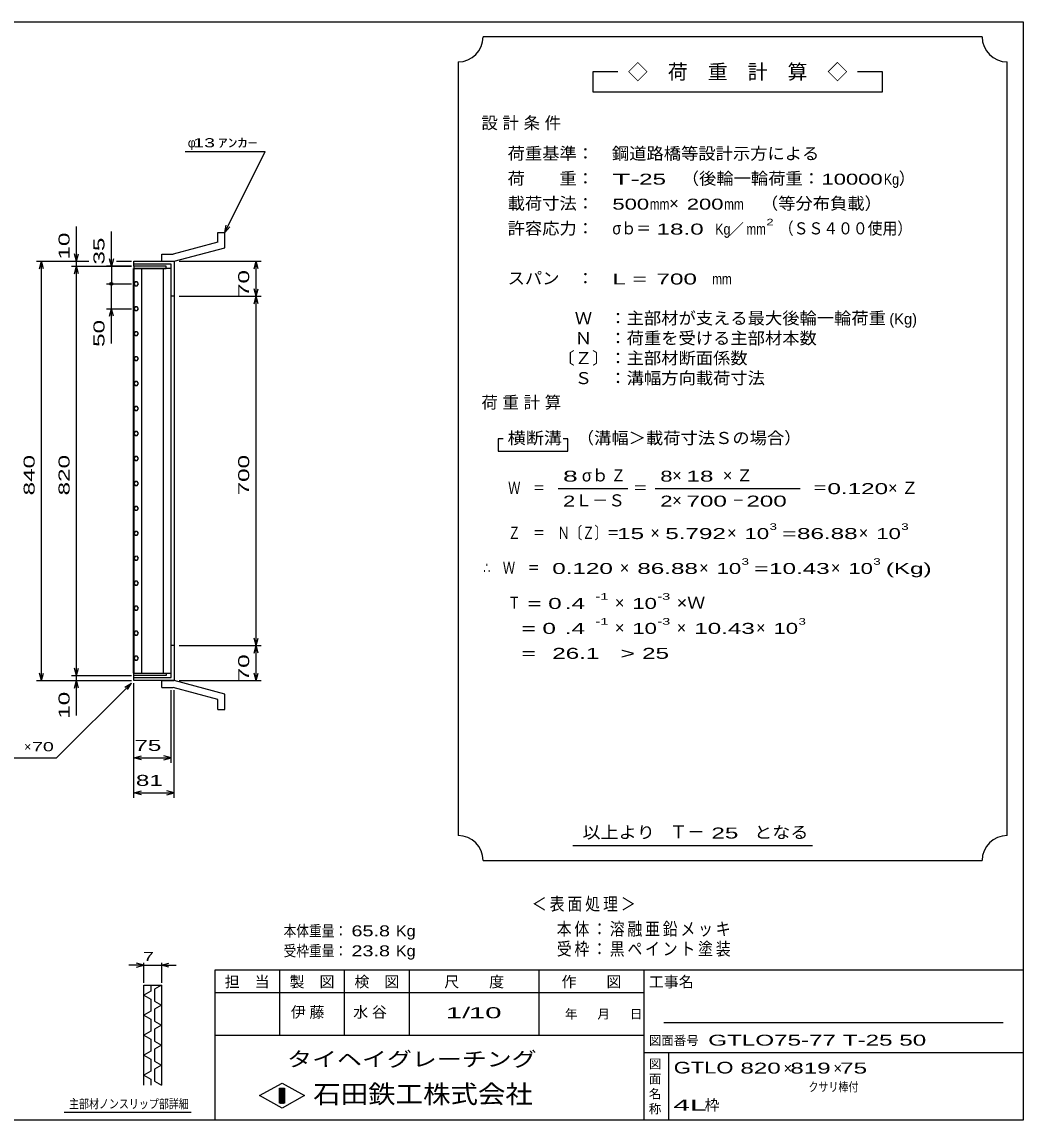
# Model space of a CAD drawing. Units: millimetres, scale not verified. Extents: x -1820 to 1731, y -1282 to 1054.
# Drawn here: x -275 to 1731, y -1146 to 1054 of the extents above; entities that cross this region are included whole.
import ezdxf
from ezdxf.enums import TextEntityAlignment as Align

# ---------------------------------------------------------------- set-up
doc = ezdxf.new("R2010")
doc.units = ezdxf.units.MM
doc.header["$LTSCALE"] = 10
for name, color, linetype, lineweight in [('0_2', 150, 'Continuous', 25), ('16', 3, 'Continuous', 25), ('19', 6, 'Continuous', 25), ('22', 4, 'Continuous', 25), ('24', 2, 'Continuous', 25), ('32', 4, 'Continuous', 25)]:
    doc.layers.add(name, color=color, linetype=linetype, lineweight=lineweight)
doc.styles.add('ベクトル', font='')
doc.styles.get('ベクトル').set_extended_font_data('ベクトル')

msp = doc.modelspace()

# ---------------------------------------------------------------- linework, layer by layer
at = {"layer": '0_2'}
for p, q in [((-1729, 1053.5), (1731, 1053.5)), ((1731, 1053.5), (1731, -1146.5)), ((1731, -846.5), (111, -846.5)), ((111, -846.5), (111, -1146.5)), ((241, -846.5), (241, -976.5)), ((371, -976.5), (371, -846.5)), ((501, -846.5), (501, -976.5)), ((761, -976.5), (761, -846.5)), ((971, -846.5), (971, -1146.5)), ((971, -891.5), (111, -891.5)), ((1691, -951.5), (1011, -951.5)), ((111, -976.5), (971, -976.5)), ((971, -1011.5), (1731, -1011.5)), ((1021, -1146.5), (1021, -1011.5)), ((201, -1097.5), (246, -1072.5)), ((246, -1072.5), (291, -1097.5)), ((246, -1122.5), (201, -1097.5)), ((241, -1082.5), (251, -1082.5)), ((241, -1112.5), (241, -1082.5)), ((241, -1082.5), (243, -1082.5)), ((243, -1082.5), (243, -1112.5)), ((245, -1112.5), (245, -1082.5)), ((245, -1082.5), (247, -1082.5)), ((291, -1097.5), (246, -1122.5)), ((247, -1082.5), (247, -1112.5)), ((249, -1112.5), (249, -1082.5)), ((249, -1082.5), (251, -1082.5)), ((251, -1082.5), (251, -1112.5)), ((251, -1082.5), (251, -1112.5)), ((251, -1112.5), (241, -1112.5)), ((243, -1112.5), (245, -1112.5)), ((247, -1112.5), (249, -1112.5)), ((1731, -1146.5), (-1729, -1146.5))]:
    msp.add_line(p, q, dxfattribs=at)
at = {"layer": '16'}
for p, q in [((-51.7, -251.5), (-51.7, 559.5)), ((-51.7, 559.5), (-51, 559.5)), ((14, 564), (-51, 564)), ((-51, 564), (-51, 559.5)), ((-51, 559.5), (14, 559.5)), ((-51, 559.5), (-51, -251.5)), ((24, 559.5), (-51, 559.5)), ((-35.5, 559.5), (-35.5, -251.5)), ((8.5, -251.5), (8.5, 559.5)), ((14, 559.5), (14, 564)), ((24, -251.5), (24, 559.5)), ((-48.78, 532.88), (-51, 528.96)), ((-51, 528.96), (-48.72, 525.09)), ((-44.28, 532.91), (-48.78, 532.88)), ((-42, 529), (-44.28, 532.91)), ((-44.22, 525.12), (-42, 529.04)), ((-48.72, 525.09), (-44.22, 525.12)), ((-48.78, 482.88), (-51, 478.96)), ((-51, 478.96), (-48.72, 475.09)), ((-44.28, 482.91), (-48.78, 482.88)), ((-48.72, 475.09), (-44.22, 475.12)), ((-42, 479), (-44.28, 482.91)), ((-44.22, 475.12), (-42, 479.04)), ((-48.78, 432.88), (-51, 428.96)), ((-51, 428.96), (-48.72, 425.09)), ((-44.28, 432.91), (-48.78, 432.88)), ((-48.72, 425.09), (-44.22, 425.12)), ((-42, 429), (-44.28, 432.91)), ((-44.22, 425.12), (-42, 429.04)), ((-48.78, 382.88), (-51, 378.96)), ((-51, 378.96), (-48.72, 375.09)), ((-44.28, 382.91), (-48.78, 382.88)), ((-48.72, 375.09), (-44.22, 375.12)), ((-42, 379), (-44.28, 382.91)), ((-44.22, 375.12), (-42, 379.04)), ((-48.78, 332.88), (-51, 328.96)), ((-44.28, 332.91), (-48.78, 332.88)), ((-42, 329), (-44.28, 332.91)), ((-51, 328.96), (-48.72, 325.09)), ((-48.72, 325.09), (-44.22, 325.12)), ((-44.22, 325.12), (-42, 329.04)), ((-48.78, 282.88), (-51, 278.96)), ((-51, 278.96), (-48.72, 275.09)), ((-44.28, 282.91), (-48.78, 282.88)), ((-48.72, 275.09), (-44.22, 275.12)), ((-42, 279), (-44.28, 282.91)), ((-44.22, 275.12), (-42, 279.04)), ((-48.78, 232.88), (-51, 228.96)), ((-51, 228.96), (-48.72, 225.09)), ((-44.28, 232.91), (-48.78, 232.88)), ((-48.72, 225.09), (-44.22, 225.12)), ((-42, 229), (-44.28, 232.91)), ((-44.22, 225.12), (-42, 229.04)), ((-48.78, 182.88), (-51, 178.96)), ((-51, 178.96), (-48.72, 175.09)), ((-44.28, 182.91), (-48.78, 182.88)), ((-42, 179), (-44.28, 182.91)), ((-44.22, 175.12), (-42, 179.04)), ((-48.72, 175.09), (-44.22, 175.12)), ((-48.78, 132.88), (-51, 128.96)), ((-44.28, 132.91), (-48.78, 132.88)), ((-42, 129), (-44.28, 132.91)), ((-51, 128.96), (-48.72, 125.09)), ((-48.72, 125.09), (-44.22, 125.12)), ((-44.22, 125.12), (-42, 129.04)), ((-48.78, 82.88), (-51, 78.96)), ((-51, 78.96), (-48.72, 75.09)), ((-44.28, 82.91), (-48.78, 82.88)), ((-48.72, 75.09), (-44.22, 75.12)), ((-42, 79), (-44.28, 82.91)), ((-44.22, 75.12), (-42, 79.04)), ((-48.78, 32.88), (-51, 28.96)), ((-51, 28.96), (-48.72, 25.09)), ((-44.28, 32.91), (-48.78, 32.88)), ((-48.72, 25.09), (-44.22, 25.12)), ((-42, 29), (-44.28, 32.91)), ((-44.22, 25.12), (-42, 29.04)), ((-48.78, -17.12), (-51, -21.04)), ((-51, -21.04), (-48.72, -24.91)), ((-44.28, -17.09), (-48.78, -17.12)), ((-42, -21), (-44.28, -17.09)), ((-44.22, -24.88), (-42, -20.96)), ((-48.72, -24.91), (-44.22, -24.88)), ((-48.78, -67.12), (-51, -71.04)), ((-51, -71.04), (-48.72, -74.91)), ((-44.28, -67.09), (-48.78, -67.12)), ((-48.72, -74.91), (-44.22, -74.88)), ((-42, -71), (-44.28, -67.09)), ((-44.22, -74.88), (-42, -70.96)), ((-48.78, -117.12), (-51, -121.04)), ((-51, -121.04), (-48.72, -124.91)), ((-44.28, -117.09), (-48.78, -117.12)), ((-48.72, -124.91), (-44.22, -124.88)), ((-42, -121), (-44.28, -117.09)), ((-44.22, -124.88), (-42, -120.96)), ((-48.78, -167.12), (-51, -171.04)), ((-51, -171.04), (-48.72, -174.91)), ((-44.28, -167.09), (-48.78, -167.12)), ((-48.72, -174.91), (-44.22, -174.88)), ((-42, -171), (-44.28, -167.09)), ((-44.22, -174.88), (-42, -170.96)), ((-48.78, -217.12), (-51, -221.04)), ((-44.28, -217.09), (-48.78, -217.12)), ((-42, -221), (-44.28, -217.09)), ((-51, -221.04), (-48.72, -224.91)), ((-48.72, -224.91), (-44.22, -224.88)), ((-44.22, -224.88), (-42, -220.96)), ((-51, -251.5), (-51.7, -251.5)), ((-51, -251.5), (14, -251.5)), ((-51, -256), (-51, -251.5)), ((-51, -251.5), (24, -251.5)), ((14, -256), (-51, -256)), ((14, -251.5), (14, -256))]:
    msp.add_line(p, q, dxfattribs=at)
at = {"layer": '19'}
for p, q in [((117, 632), (131, 632)), ((117, 612), (117, 632)), ((131, 601), (131, 632)), ((117, 612), (28, 588)), ((30, 574), (131, 601)), ((-51, 564), (-51, 574)), ((-51, 574), (29, 574)), ((5, 588), (28, 588)), ((5, 574), (5, 588)), ((5, 574), (30, 574)), ((29, 574), (30, 573)), ((30, 573), (30, -265)), ((24, 568), (-51, 568)), ((24, -260), (24, 568)), ((30, 504), (24, 504)), ((30, -196), (24, -196)), ((-51, -266), (-51, -256)), ((-51, -260), (24, -260)), ((29, -266), (-51, -266)), ((5, -266), (30, -266)), ((5, -280), (5, -266)), ((5, -280), (28, -280)), ((117, -304), (28, -280)), ((30, -265), (29, -266)), ((131, -293), (30, -266)), ((117, -324), (117, -304)), ((131, -324), (131, -293)), ((117, -324), (131, -324))]:
    msp.add_line(p, q, dxfattribs=at)
at = {"layer": '22'}
for p, q in [((52, 794), (212, 794)), ((131, 632), (212, 794)), ((-166, 574), (-166, 644)), ((131, 632), (134, 646.6)), ((131, 632), (141, 643)), ((-96, 564), (-96, 634)), ((-246, 574), (-141, 574)), ((-240, 559), (-236, 574)), ((-232, 559), (-236, 574)), ((-236, -266), (-236, 574)), ((-176, 574), (-141, 574)), ((-166, 574), (-170, 589)), ((-166, 574), (-162, 589)), ((-166, 564), (-166, 574)), ((-96, 564), (-100, 579)), ((-92, 579), (-96, 564)), ((-86, 574), (-56, 574)), ((-86, 574), (-56, 574)), ((40, 574), (204, 574)), ((190, 559), (194, 574)), ((198, 559), (194, 574)), ((194, 504), (194, 574)), ((-176, 564), (-56, 564)), ((-170, 549), (-166, 564)), ((-162, 549), (-166, 564)), ((-166, -256), (-166, 564)), ((-56, 564), (-106, 564)), ((-96, 564), (-96, 529)), ((-106, 529), (-56, 529)), ((-96, 479), (-96, 529)), ((194, 504), (190, 519)), ((194, 504), (198, 519)), ((40, 504), (204, 504)), ((190, 489), (194, 504)), ((198, 489), (194, 504)), ((194, -196), (194, 504)), ((-106, 479), (-56, 479)), ((-100, 464), (-96, 479)), ((-92, 464), (-96, 479)), ((-96, 409), (-96, 479)), ((40, -196), (204, -196)), ((194, -196), (190, -181)), ((190, -211), (194, -196)), ((194, -196), (198, -181)), ((198, -211), (194, -196)), ((194, -266), (194, -196)), ((-166, -256), (-170, -241)), ((-166, -256), (-162, -241)), ((-236, -266), (-240, -251)), ((-236, -266), (-232, -251)), ((-176, -256), (-56, -256)), ((-166, -266), (-166, -256)), ((194, -266), (190, -251)), ((194, -266), (198, -251)), ((-246, -266), (-56, -266)), ((-206, -421), (-56, -271)), ((-176, -266), (-56, -266)), ((-170, -281), (-166, -266)), ((-162, -281), (-166, -266)), ((-166, -336), (-166, -266)), ((-69, -279), (-56, -271)), ((-64, -284), (-56, -271)), ((-51, -431), (-51, -271)), ((-51, -501), (-51, -271)), ((24, -431), (24, -285)), ((30, -501), (30, -285)), ((40, -266), (204, -266)), ((-51, -421), (-36, -417)), ((24, -421), (9, -417)), ((-406, -421), (-206, -421)), ((-36, -425), (-51, -421)), ((-51, -421), (24, -421)), ((9, -425), (24, -421)), ((-51, -491), (-36, -487)), ((-36, -495), (-51, -491)), ((-51, -491), (30, -491)), ((30, -491), (15, -487)), ((15, -495), (30, -491))]:
    msp.add_line(p, q, dxfattribs=at)
msp.add_circle((-96, 529), 3, dxfattribs=at)
at = {"layer": '24', "color": 4}
for p, q in [((1649, 1023.5), (649, 1023.5)), ((599, 973.5), (599, -576.5)), ((1699, -576.5), (1699, 973.5)), ((919, 953.5), (869, 953.5)), ((869, 953.5), (869, 913.5)), ((1449, 953.5), (1399, 953.5)), ((1449, 913.5), (1449, 953.5)), ((869, 913.5), (1449, 913.5)), ((689, 218.5), (679, 218.5)), ((679, 218.5), (679, 193.5)), ((819, 218.5), (809, 218.5)), ((819, 193.5), (819, 218.5)), ((679, 193.5), (819, 193.5)), ((799, 118.5), (939, 118.5)), ((994, 118.5), (1284, 118.5)), ((829, -596.5), (1309, -596.5)), ((649, -626.5), (1649, -626.5))]:
    msp.add_line(p, q, dxfattribs=at)
for centre, start, end in [((599, 1023.5), 270, 0), ((1699, 1023.5), 180, 270), ((599, -626.5), 0, 90), ((1699, -626.5), 90, 180)]:
    msp.add_arc(centre, 50, start, end, dxfattribs=at)
at = {"layer": '32'}
for p, q in [((-31, -836.5), (-46, -832.5)), ((-31, -871.5), (-31, -831.5)), ((4, -831.5), (4, -871.5)), ((4, -836.5), (19, -832.5)), ((-31, -836.5), (-61, -836.5)), ((-46, -840.5), (-31, -836.5)), ((-31, -836.5), (4, -836.5)), ((19, -840.5), (4, -836.5)), ((4, -836.5), (34, -836.5)), ((-31, -876.5), (4, -876.5)), ((-31, -1076.5), (-31, -876.5)), ((-17, -876.5), (-17, -888.5)), ((4, -876.5), (-10, -884.5)), ((4, -876.5), (4, -1076.5)), ((-17, -888.5), (-31, -896.5)), ((-31, -896.5), (-17, -904.5)), ((-10, -884.5), (-10, -908.5)), ((-17, -904.5), (-17, -928.5)), ((-10, -908.5), (4, -916.5)), ((4, -916.5), (-10, -924.5)), ((-17, -928.5), (-31, -936.5)), ((-31, -936.5), (-17, -944.5)), ((-17, -944.5), (-17, -968.5)), ((-10, -924.5), (-10, -948.5)), ((-10, -948.5), (4, -956.5)), ((4, -956.5), (-10, -964.5)), ((-10, -964.5), (-10, -988.5)), ((-17, -968.5), (-31, -976.5)), ((-31, -976.5), (-17, -984.5)), ((-17, -984.5), (-17, -1008.5)), ((-10, -988.5), (4, -996.5)), ((-17, -1008.5), (-31, -1016.5)), ((4, -996.5), (-10, -1004.5)), ((-10, -1004.5), (-10, -1028.5)), ((-31, -1016.5), (-17, -1024.5)), ((-17, -1024.5), (-17, -1048.5)), ((-10, -1028.5), (4, -1036.5)), ((-17, -1048.5), (-31, -1056.5)), ((4, -1036.5), (-10, -1044.5)), ((-10, -1044.5), (-10, -1068.5)), ((-31, -1056.5), (-17, -1064.5)), ((-17, -1064.5), (-17, -1076.5)), ((-10, -1068.5), (4, -1076.5)), ((64, -1131.5), (-191, -1131.5))]:
    msp.add_line(p, q, dxfattribs=at)

# ---------------------------------------------------------------- texts
at = {"layer": '0_2', "style": 'ベクトル'}
for s, height, p in [('担\u3000当', 21.99, (131, -869.5)), ('製\u3000図', 21.99, (261, -869.5)), ('検\u3000図', 21.99, (391, -869.5)), ('尺\u3000\u3000度', 21.99, (571, -869.5)), ('作\u3000\u3000図', 21.99, (806, -869.5)), ('工事名', 21.99, (981, -869.5)), ('年', 18.33, (813, -934)), ('月', 18.33, (878, -934)), ('日', 18.33, (943, -934)), ('図面番号', 18.33, (981, -987)), ('図', 18.33, (981, -1034)), ('面', 18.33, (981, -1064)), ('名', 18.33, (981, -1094)), ('称', 18.33, (981, -1124))]:
    msp.add_text(s, height=height, dxfattribs=at).set_placement(p, align=Align.MIDDLE_LEFT)
at = {"layer": '0_2', "color": 222, "style": 'ベクトル'}
for s, height, width, p in [('タイヘイグレーチング', 29.33, 1.25, (256, -1024.5)), ('石田鉄工株式会社', 36.66, 1.1, (308.5, -1094.5))]:
    msp.add_text(s, height=height, dxfattribs=dict(at, width=width)).set_placement(p, align=Align.MIDDLE_LEFT)
at = {"layer": '22', "color": 2, "style": 'ベクトル'}
for s, height, p in [('φ', 18.33, (57, 811.5)), ('×', 18.33, (-271, -398.5)), ('×', 21.99, (1251, -1042.5)), ('×', 21.99, (1351, -1042.5)), ('枠', 21.99, (1093, -1116.5))]:
    msp.add_text(s, height=height, dxfattribs=at).set_placement(p, align=Align.MIDDLE_LEFT)
for s, height, width, p in [(' 13 ', 18.33, 1.6, (57, 811.5)), ('ｱﾝｶｰ', 18.33, 1.6, (117, 811.5)), (' 70 ', 18.33, 1.6, (-266, -398.5)), (' 75 ', 21.99, 1.65, (-63.5, -396)), (' 81 ', 21.99, 1.65, (-60.5, -466)), ('本体重量：', 21.99, 0.85, (249, -767.5)), (' 65.8', 21.99, 1.35, (374, -767.5)), ('Kg', 21.99, 1.1, (474, -767.5)), ('受枠重量：', 21.99, 0.85, (249, -807.5)), (' 23.8', 21.99, 1.35, (374, -807.5)), ('Kg', 21.99, 1.1, (474, -807.5)), ('1/', 21.99, 2, (574, -931.5)), (' 10 ', 21.99, 2, (604, -931.5)), ('GTLO75-77 T-25 50         ', 21.99, 1.65, (1100, -986.5)), ('GTLO', 23.46, 1.4, (1031, -1041.5)), (' 820 ', 21.99, 1.65, (1151, -1042.5)), (' 819 ', 21.99, 1.65, (1251, -1042.5)), (' 75 ', 21.99, 1.65, (1351, -1042.5)), ('クサリ棒付', 18.33, 0.8, (1301, -1080)), ('4L', 21.99, 2.05, (1030, -1116.5))]:
    msp.add_text(s, height=height, dxfattribs=dict(at, width=width)).set_placement(p, align=Align.MIDDLE_LEFT)
at = {"layer": '22', "color": 2, "style": 'ベクトル', "width": 1.65}
for s, p in [(' 10 ', (-191, 564)), (' 35 ', (-121, 554)), (' 70 ', (169, 489)), (' 50 ', (-121, 389)), (' 840 ', (-261, 91.5)), (' 820 ', (-191, 91.5)), (' 700 ', (169, 91.5)), (' 70 ', (169, -281)), (' 10 ', (-191, -356))]:
    msp.add_text(s, height=21.99, rotation=90, dxfattribs=at).set_placement(p, align=Align.MIDDLE_LEFT)
at = {"layer": '22', "color": 2, "attachment_point": 4, "style": 'ベクトル'}
for s, insert, char_height in [('\\T1.2;\\W0.85;＜表面処理＞', (746.5, -715), 25.66), ('\\T1.19;\\W0.85;本体：溶融亜鉛メッキ', (796.5, -765), 25.66), ('\\T1.19;\\W0.85;受枠：黒ペイント塗装', (796.5, -805), 25.66), ('\\T1.25;伊藤\u3000', (263.5, -931.5), 21.99), ('\\T1.25;水谷\u3000', (388.5, -931.5), 21.99)]:
    msp.add_mtext(s, dxfattribs=dict(at, insert=insert, char_height=char_height))
at = {"layer": '24', "style": 'ベクトル'}
for s, height, p in [('◇\u3000荷\u3000重\u3000計\u3000算\u3000◇', 29.33, (939, 953.5)), ('）', 24.19, (1482, 740)), ('×', 24.19, (1022, 690)), ('／', 21.99, (1141.5, 638.5)), ('(Kg)', 21.99, (1463, 458.5)), ('σｂ', 24.19, (847, 145)), ('×', 24.19, (1028, 145)), ('Ｌ－Ｓ', 24.19, (834, 95)), ('×', 24.19, (1028, 95)), ('×', 24.19, (984, 30)), ('×', 24.19, (1138, 30)), ('×', 24.19, (1402, 30)), ('×', 24.19, (923, -40)), ('×', 24.19, (1082, -40)), ('×', 24.19, (1346, -40)), ('×', 24.19, (913, -110)), ('×', 24.19, (913, -160)), ('×', 24.19, (1037, -160)), ('×', 24.19, (1196, -160)), ('Ｔ－', 25.66, (1023, -569))]:
    msp.add_text(s, height=height, dxfattribs=at).set_placement(p, align=Align.MIDDLE_LEFT)
for s, height, width, p in [('荷重基準：\u3000', 24.19, 1.05, (698, 790)), ('鋼道路橋等設計示方による', 24.19, 1.05, (907, 790)), ('荷\u3000\u3000重：\u3000', 24.19, 1.05, (698, 740)), ('T-', 21.99, 2, (908, 738.5)), (' 25 ', 21.99, 1.65, (948, 738.5)), ('（後輪一輪荷重：', 24.19, 1.05, (1047, 740)), ('10000', 21.99, 1.5, (1327, 738.5)), ('Kg', 21.99, 0.85, (1452, 738.5)), ('載荷寸法：\u3000', 24.19, 1.05, (698, 690)), ('\u3000（等分布負載）', 24.19, 1.05, (1171, 690)), ('500', 21.99, 1.5, (908, 688.5)), ('mm', 21.99, 0.8, (983, 688.5)), ('200', 21.99, 1.5, (1057, 688.5)), ('mm', 21.99, 0.8, (1132, 688.5)), ('許容応力：\u3000', 24.19, 1.05, (698, 640)), ('σｂ＝', 24.19, 0.9, (908, 640)), (' 18.0', 21.99, 1.65, (983, 638.5)), ('Kg', 21.99, 0.85, (1114, 638.5)), ('mm', 21.99, 0.8, (1176.5, 638.5)), ('2', 13.2, 1.5, (1216.5, 652.5)), ('（ＳＳ４００使用）', 24.19, 0.9, (1241.5, 640)), ('スパン\u3000：\u3000', 24.19, 1.05, (698, 540)), ('L =', 21.99, 1.65, (908, 538.5)), (' 700 ', 21.99, 1.65, (983, 538.5)), ('mm', 21.99, 0.8, (1108, 538.5)), ('\u3000Ｗ\u3000：主部材が支える最大後輪一輪荷重', 24.19, 1.05, (798, 460)), ('\u3000Ｎ\u3000：荷重を受ける主部材本数', 24.19, 1.05, (798, 420)), ('〔Ｚ〕：主部材断面係数', 24.19, 1.05, (798, 380)), ('\u3000Ｓ\u3000：溝幅方向載荷寸法', 24.19, 1.05, (798, 340)), ('横断溝', 24.19, 1.1, (698, 220)), ('\u3000（溝幅＞載荷寸法Ｓの場合）', 24.19, 1.05, (802, 220)), ('8', 21.99, 1.8, (809, 143.5)), ('Ｚ', 24.19, 0.9, (905, 145)), ('8', 21.99, 1.5, (1004, 143.5)), (' 18 ', 21.99, 1.65, (1043, 143.5)), ('Ｗ\u3000＝', 24.19, 0.75, (699, 120)), ('＝', 24.19, 0.9, (949, 120)), ('＝', 24.19, 0.9, (1309, 120)), ('0.120', 21.99, 1.65, (1339, 118.5)), ('2', 21.99, 1.5, (809, 93.5)), ('2', 21.99, 1.5, (1004, 93.5)), (' 700 ', 21.99, 1.65, (1043, 93.5)), ('－', 24.19, 0.75, (1148, 95)), (' 200 ', 21.99, 1.65, (1163, 93.5)), ('Ｚ\u3000＝\u3000Ｎ〔Ｚ〕＝', 24.19, 0.75, (699, 30)), ('3', 13.2, 1.5, (1223, 42.5)), ('3', 13.2, 1.5, (1487, 42.5)), (' 15 ', 21.99, 1.65, (904, 28.5)), ('5.792', 21.99, 1.65, (1014, 28.5)), ('10', 21.99, 1.5, (1173, 28.5)), ('=', 21.99, 1.7, (1248, 28.5)), ('86.88', 21.99, 1.65, (1278, 28.5)), ('10', 21.99, 1.5, (1437, 28.5)), ('3', 13.2, 1.5, (1167, -27.5)), ('3', 13.2, 1.5, (1431, -27.5)), ('∴\u3000Ｗ\u3000＝', 24.19, 0.75, (649, -40)), (' 0.120', 21.99, 1.65, (774, -41.5)), ('86.88', 21.99, 1.65, (958, -41.5)), ('10', 21.99, 1.5, (1117, -41.5)), ('=', 21.99, 1.7, (1192, -41.5)), ('10.43', 21.99, 1.65, (1222, -41.5)), ('10', 21.99, 1.5, (1381, -41.5)), ('(Kg)', 21.99, 1.65, (1456, -41.5)), ('Ｔ', 24.19, 0.75, (699, -110)), (' = 0', 21.99, 1.65, (724, -111.5)), (' .4 ', 21.99, 1.65, (799, -111.5)), ('-1', 13.2, 1.65, (874, -97.5)), ('10', 21.99, 1.5, (948, -111.5)), ('-3', 13.2, 1.65, (998, -97.5)), ('×Ｗ', 24.19, 1.1, (1037, -110)), ('  = 0', 21.99, 1.65, (699, -161.5)), (' .4 ', 21.99, 1.65, (799, -161.5)), ('-1', 13.2, 1.65, (874, -147.5)), ('10', 21.99, 1.5, (948, -161.5)), ('-3', 13.2, 1.65, (998, -147.5)), ('10.43', 21.99, 1.65, (1072, -161.5)), ('10', 21.99, 1.5, (1231, -161.5)), ('3', 13.2, 1.5, (1281, -147.5)), ('  =', 21.99, 1.65, (699, -211.5)), (' 26.1', 21.99, 1.65, (774, -211.5)), ('>', 21.99, 1.7, (924, -211.5)), (' 25 ', 21.99, 1.65, (954, -211.5)), ('以上より\u3000', 24.19, 1.1, (848, -570)), (' 25 ', 21.99, 1.65, (1093, -571.5)), ('となる', 24.19, 1.1, (1192, -570))]:
    msp.add_text(s, height=height, dxfattribs=dict(at, width=width)).set_placement(p, align=Align.MIDDLE_LEFT)
at = {"layer": '24', "char_height": 24.19, "attachment_point": 4, "style": 'ベクトル'}
for s, insert in [('\\T1.28;設計条件', (645.5, 850)), ('\\T1.28;荷重計算', (645.5, 290)), ('\\T1.42;×Ｚ', (1129.5, 145)), ('\\T1.42;×Ｚ', (1460.5, 120))]:
    msp.add_mtext(s, dxfattribs=dict(at, insert=insert))
at = {"layer": '32', "color": 2, "style": 'ベクトル'}
for s, width, p in [(' 7 ', 1.6, (-43.5, -819)), ('主部材ノンスリップ部詳細', 0.8, (-181, -1114))]:
    msp.add_text(s, height=18.33, dxfattribs=dict(at, width=width)).set_placement(p, align=Align.MIDDLE_LEFT)

doc.saveas('drawing.dxf')
